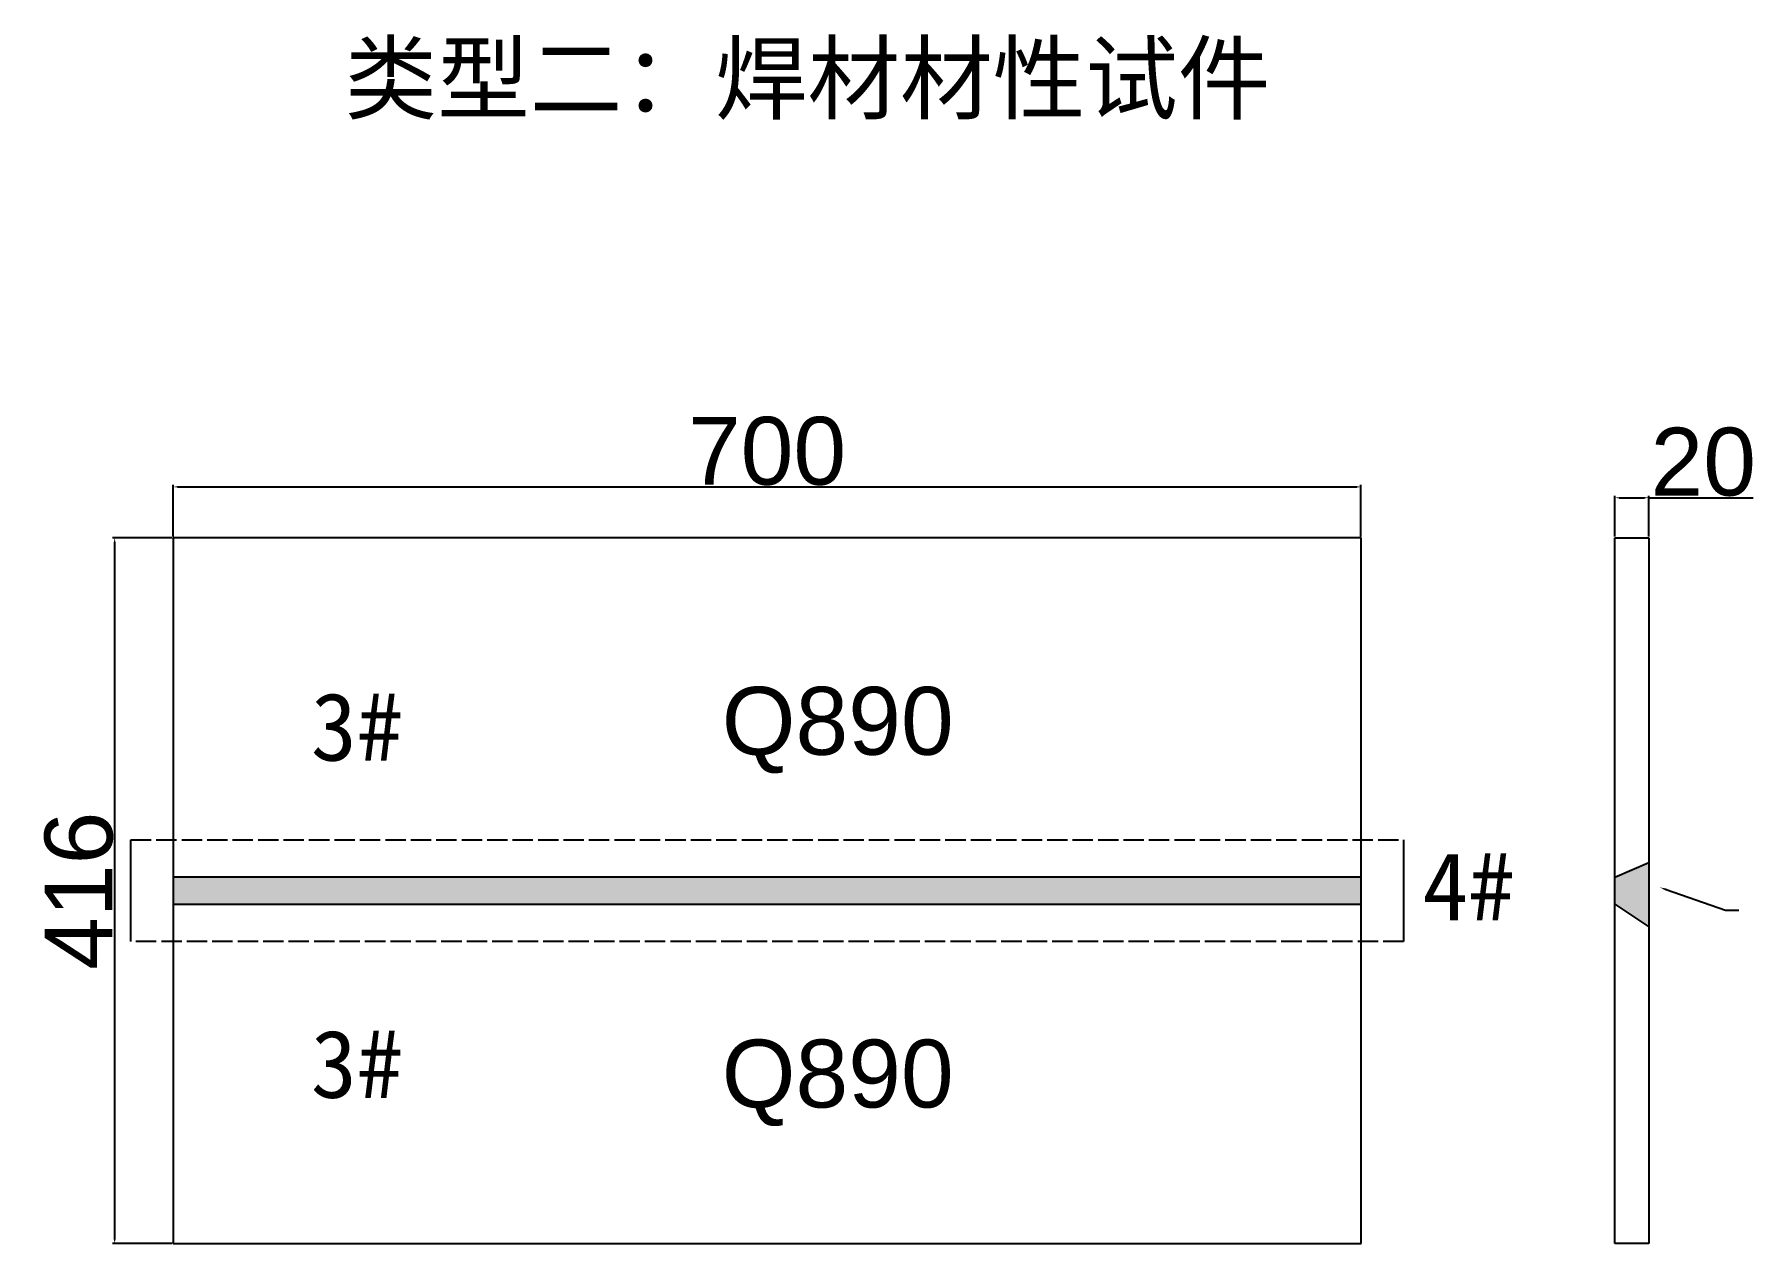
# Model space of a CAD drawing. Header units: millimetres. Extents: x 1508 to 21448, y 743 to 5053.
# Drawn here: x 8599 to 9613, y 2699 to 3412 of the extents above; entities that cross this region are included whole.
import ezdxf
from ezdxf import colors
from ezdxf.entities.mleader import LeaderData, LeaderLine
from ezdxf.math import Vec2, Vec3

# ---------------------------------------------------------------- set-up
doc = ezdxf.new("R2010")
doc.units = ezdxf.units.MM
doc.linetypes.add('ACAD_ISO02W100', pattern=[15, 12, -3])
doc.layers.add('尺寸标注', color=6, linetype='Continuous')
doc.layers.add('标号', color=4, linetype='Continuous')
doc.styles.get("Standard").update_dxf_attribs({"font": 'arial.ttf'})
doc.dimstyles.new('边框总尺寸', dxfattribs={"dimtxt": 40, "dimasz": 2.5, "dimexe": 1.25, "dimexo": 0.625, "dimtad": 1, "dimtxsty": 'Standard', "dimcen": 2.5, "dimclrd": 6, "dimclre": 6, "dimclrt": 6, "dimadec": 0, "dimazin": 0, "dimtfac": 1, "dimtmove": 0, "dimatfit": 3, "dimfxl": 1, "dimarcsym": 0})

# ---------------------------------------------------------------- blocks, each defined once
blk = doc.blocks.new('*D123')
at = {"layer": 'Defpoints', "color": 0, "transparency": 16777216}
for p in [(8681, 3114.9), (8646.5, 2698.9), (8681, 2698.9)]:
    blk.add_point(p, dxfattribs=at)
at = {"layer": '尺寸标注', "color": 6, "lineweight": -2, "transparency": 16777216}
for p, q in [((8680.4, 3114.9), (8645.3, 3114.9)), ((8646.5, 3112.4), (8646.5, 2701.4)), ((8680.4, 2698.9), (8645.3, 2698.9))]:
    blk.add_line(p, q, dxfattribs=at)
at = {"layer": '尺寸标注', "color": 6, "transparency": 16777216}
for points in [[(8646.1, 3112.4), (8647, 3112.4), (8646.5, 3114.9)], [(8646.1, 2701.4), (8647, 2701.4), (8646.5, 2698.9)]]:
    blk.add_solid(points, dxfattribs=at)
at = {"layer": '尺寸标注', "color": 6, "transparency": 16777216, "insert": (8625.5, 2906.9), "char_height": 40, "attachment_point": 5, "rotation": 90}
blk.add_mtext('416', dxfattribs=at)
blk = doc.blocks.new('*D96')
at = {"layer": 'Defpoints', "color": 0, "transparency": 16777216}
for p in [(9381, 3144.9), (8681, 3114.9), (9381, 3114.9)]:
    blk.add_point(p, dxfattribs=at)
at = {"layer": '尺寸标注', "color": 6, "lineweight": -2, "transparency": 16777216}
for p, q in [((8681, 3115.6), (8681, 3146.1)), ((8683.5, 3144.9), (9378.5, 3144.9)), ((9381, 3115.6), (9381, 3146.1))]:
    blk.add_line(p, q, dxfattribs=at)
at = {"layer": '尺寸标注', "color": 6, "transparency": 16777216}
for points in [[(8683.5, 3145.3), (8683.5, 3144.5), (8681, 3144.9)], [(9378.5, 3145.3), (9378.5, 3144.5), (9381, 3144.9)]]:
    blk.add_solid(points, dxfattribs=at)
at = {"layer": '尺寸标注', "color": 6, "transparency": 16777216, "insert": (9031, 3165.9), "char_height": 40, "attachment_point": 5}
blk.add_mtext('700', dxfattribs=at)
blk = doc.blocks.new('*D97')
at = {"layer": 'Defpoints', "color": 0, "transparency": 16777216}
for p in [(9550.6, 3138.5), (9530.6, 3114.9), (9550.6, 3114.9)]:
    blk.add_point(p, dxfattribs=at)
at = {"layer": '尺寸标注', "color": 6, "lineweight": -2, "transparency": 16777216}
for p, q in [((9530.6, 3115.6), (9530.6, 3139.7)), ((9533.1, 3138.5), (9548.1, 3138.5)), ((9550.6, 3115.6), (9550.6, 3139.7)), ((9550.6, 3138.5), (9612.2, 3138.5))]:
    blk.add_line(p, q, dxfattribs=at)
at = {"layer": '尺寸标注', "color": 6, "transparency": 16777216}
for points in [[(9533.1, 3138.9), (9533.1, 3138.1), (9530.6, 3138.5)], [(9548.1, 3138.9), (9548.1, 3138.1), (9550.6, 3138.5)]]:
    blk.add_solid(points, dxfattribs=at)
at = {"layer": '尺寸标注', "color": 6, "transparency": 16777216, "insert": (9582.7, 3159.5), "char_height": 40, "attachment_point": 5}
blk.add_mtext('20', dxfattribs=at)

msp = doc.modelspace()

# ---------------------------------------------------------------- hatches: boundary and pattern name
h = msp.add_hatch(color=256)
h.dxf.hatch_style = 1
h.paths.add_polyline_path([(8681.042, 2914.928), (8681.042, 2898.928), (9381.042, 2898.928), (9381.042, 2914.928)])
h.paths.add_polyline_path([(9530.618, 2914.928), (9530.618, 2898.928), (9550.618, 2885.661), (9550.618, 2923.545)])

# ---------------------------------------------------------------- linework, layer by layer
for p, q in [((8681.042, 3114.928), (8681.042, 2698.928)), ((9381.042, 3114.928), (8681.042, 3114.928)), ((9381.042, 2698.928), (9381.042, 3114.928)), ((9530.618, 3114.928), (9550.618, 3114.928)), ((9530.618, 2698.928), (9530.618, 3114.928)), ((9550.618, 3114.928), (9550.618, 2698.928)), ((8656.042, 2876.928), (8656.042, 2936.928)), ((9406.042, 2936.928), (9406.042, 2876.928)), ((9530.618, 2914.928), (9550.618, 2923.545)), ((9381.042, 2914.928), (8681.042, 2914.928)), ((8681.042, 2898.928), (9381.042, 2898.928)), ((9530.618, 2898.928), (9550.618, 2885.661)), ((8681.042, 2698.928), (9381.042, 2698.928)), ((9550.618, 2698.928), (9530.618, 2698.928))]:
    msp.add_line(p, q)
at = {"linetype": 'ACAD_ISO02W100'}
for p, q in [((8656.042, 2936.928), (9406.042, 2936.928)), ((9406.042, 2876.928), (8656.042, 2876.928))]:
    msp.add_line(p, q, dxfattribs=at)

# ---------------------------------------------------------------- texts
at = {"layer": '标号', "char_height": 40, "attachment_point": 7}
for s, width, heights, insert in [('{\\fSimSun|b0|i0|c134|p2;类型二：焊材材性试件}', 1605.41615, [52.667], (8782.034, 3361.172)), ('{\\fSimSun|b0|i0|c134|p2;3#\\P} ', 430.68363, [0], (8762.122, 2916.234)), ('Q890 ', 70.10425, [0], (9004.296, 2976.038)), ('{\\fSimSun|b0|i0|c134|p2;4#\\P} ', 430.68363, [0], (9417.178, 2822.728)), ('{\\fSimSun|b0|i0|c134|p2;3#\\P} ', 430.68363, [0], (8762.122, 2717.49)), ('Q890 ', 70.10425, [0], (9004.296, 2768.144))]:
    msp.add_mtext_dynamic_manual_height_columns(s, width=width, gutter_width=12.5, heights=heights, dxfattribs=dict(at, insert=insert))

# ---------------------------------------------------------------- dimensions: what is measured, and where the dimension line sits
at = {"layer": '尺寸标注'}
for p1, p2, distance, picture, middle in [((8681.042, 3114.928), (9381.042, 3114.928), 29.955, '*D96', (9031.042, 3165.93)), ((9530.618, 3114.928), (9550.618, 3114.928), 23.54, '*D97', (9582.665, 3159.515)), ((8681.042, 3114.928), (8681.042, 2698.928), -34.508, '*D123', (8625.486, 2906.928))]:
    dim = msp.add_aligned_dim(p1=p1, p2=p2, distance=distance, dimstyle='边框总尺寸', dxfattribs=at)
    dim.commit()
    dim.dimension.update_dxf_attribs({"geometry": picture, "text_midpoint": middle})

# ---------------------------------------------------------------- leaders
ml = msp.add_multileader_mtext('Standard')
ml.set_content('', color=256)
ml.set_leader_properties()
ml.build(insert=Vec2(0, 0))
ctx = ml.context
ctx.base_point, ctx.plane_origin = Vec3(9603.71, 2895.445), Vec3(9557.143, 2885.661)
notes = []
notes.append((ctx, [(0, (1, 1, 0), (9595.71, 2895.445), (1, 0), 8, [(0, [(9557.143, 2908.865)], 0, [])])]))
ctx.mtext.insert, ctx.mtext.flow_direction = Vec3(9605.71, 2897.445), 5
for ctx, leaders in notes:
    for number, flags, end, landing, length, lines in leaders:
        leader = LeaderData()
        leader.index, (leader.has_last_leader_line, leader.has_dogleg_vector, leader.attachment_direction) = number, flags
        leader.last_leader_point, leader.dogleg_vector, leader.dogleg_length = Vec3(end), Vec3(landing), length
        for number, points, colour, breaks in lines:
            line = LeaderLine()
            line.index, line.vertices, line.color, line.breaks = number, Vec3.list(points), colors.encode_raw_color(colour), breaks
            leader.lines.append(line)
        ctx.leaders.append(leader)

doc.saveas('drawing.dxf')
